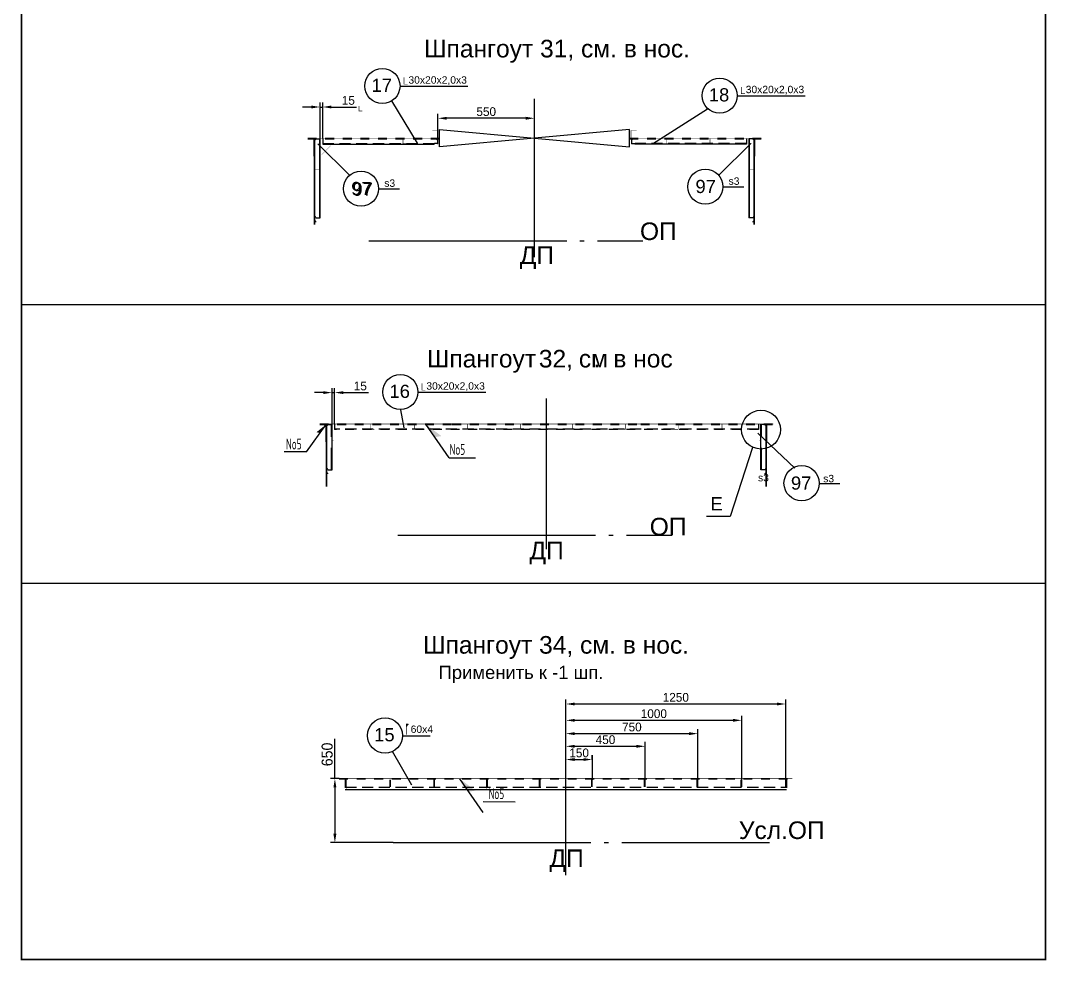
# Model space of a CAD drawing. Header units: millimetres. Extents: x -19561 to 47775, y 28910 to 69910.
# Drawn here: x 41940 to 47775, y 30234 to 35581 of the extents above; entities that cross this region are included whole.
import ezdxf
from ezdxf.enums import TextEntityAlignment as Align

# ---------------------------------------------------------------- set-up
doc = ezdxf.new("R2010")
doc.units = ezdxf.units.MM
doc.header["$MEASUREMENT"] = 0
for name, pattern in [('K5LT32768', [0]), ('K5LT32769', [0]), ('K5LT32770', [100, 50, -50]), ('K5LT32771', [1300, 1125, -75, 25, -75]), ('K5LT32772', [187.5, 125, -62.5]), ('K5LT32774', [0]), ('K5LT32777', [95.25, 63.5, -31.75]), ('K5LT32779', [25, 12.5, -12.5]), ('K5LT32791', [97.5, 75, -7.5, 7.5, -7.5]), ('K5LT_THIN', [0])]:
    doc.linetypes.add(name, pattern=pattern)
doc.layers.add('РАЗМЕРЫ', color=3, linetype='Continuous', true_color=0x00ff00)
doc.styles.add('Arial', font='arial.ttf')
doc.styles.add('KDIMTEXTSTYLE', font='GOST_AU.SHX', dxfattribs={"width": 0.96, "oblique": 15, "height": 5})
doc.styles.add('KTEXTSTYLE', font='GOST_AU.SHX', dxfattribs={"width": 0.96, "height": 5})
doc.styles.add('style5', font='arial.ttf', dxfattribs={"height": 3})
doc.dimstyles.new('KDIMSTYLE (1.00)', dxfattribs={"dimtxt": 5, "dimasz": 1, "dimexe": 2, "dimexo": 0, "dimgap": 1, "dimtad": 1, "dimtxsty": 'KDIMTEXTSTYLE', "dimsah": 1, "dimcen": 0, "dimdle": 1, "dimadec": 0, "dimazin": 0, "dimtfac": 0.667, "dimtmove": 0, "dimatfit": 3, "dimfxl": 1, "dimtvp": 1, "dimtolj": 1, "dimtzin": 0, "dimarcsym": 0})
doc.dimstyles.new('seatech', dxfattribs={"dimscale": 20, "dimtxt": 2.5, "dimasz": 2.5, "dimexe": 1.25, "dimexo": 0, "dimtad": 1, "dimdec": 0, "dimtxsty": 'Standard', "dimcen": 2.5, "dimclrd": 7, "dimclre": 7, "dimclrt": 4, "dimadec": 0, "dimazin": 0, "dimtfac": 1, "dimtdec": 0, "dimtmove": 0, "dimatfit": 3, "dimfxl": 1.25, "dimarcsym": 0})

# ---------------------------------------------------------------- blocks, each defined once
blk = doc.blocks.new('KDIMARROW_00')
at = {"layer": 'РАЗМЕРЫ', "color": 0, "linetype": 'K5LT_THIN', "lineweight": 18}
blk.add_line((0, 0), (-1, 0), dxfattribs=at)
blk = doc.blocks.new('*D2254')
at = {"color": 0, "lineweight": -2}
blk.add_line((46093.4, 34882), (45910.5, 34699.2), dxfattribs=at)
at = {"layer": 'Defpoints', "color": 0}
for p in [(46094.1, 34882.8), (45909.8, 34698.5), (45909.8, 34698.5)]:
    blk.add_point(p, dxfattribs=at)
at = {"color": 0, "lineweight": -2}
for p, rotation in [((46094.1, 34882.8), 45.0000000000181), ((45909.8, 34698.5), 225.0000000000181)]:
    blk.add_blockref('KDIMARROW_00', p, dxfattribs=dict(at, rotation=rotation))
at = {"color": 7, "ltscale": 20, "insert": (46000.8, 34791.3), "char_height": 5, "attachment_point": 5, "rotation": 45, "style": 'KDIMTEXTSTYLE'}
blk.add_mtext('\\A1;\\H0.5;\\W0.965;\\Q0;\\Q0; \\H0.5;\\W0.965;\\Q0;', dxfattribs=at)
blk = doc.blocks.new('*D2255')
at = {"color": 0, "lineweight": -2}
blk.add_line((43632.4, 34878.5), (43808.4, 34702.5), dxfattribs=at)
at = {"layer": 'Defpoints', "color": 0}
for p in [(43631.7, 34879.2), (43809.1, 34701.8), (43809.1, 34701.8)]:
    blk.add_point(p, dxfattribs=at)
at = {"color": 0, "lineweight": -2}
for p, rotation in [((43631.7, 34879.2), 135.0000000000235), ((43809.1, 34701.8), 315.0000000000235)]:
    blk.add_blockref('KDIMARROW_00', p, dxfattribs=dict(at, rotation=rotation))
at = {"color": 7, "ltscale": 20, "insert": (43720.9, 34791.8), "char_height": 5, "attachment_point": 5, "rotation": 315, "style": 'KDIMTEXTSTYLE'}
blk.add_mtext('\\A1;\\H0.5;\\W0.965;\\Q0;\\Q0; \\H0.5;\\W0.965;\\Q0;', dxfattribs=at)
blk = doc.blocks.new('*D2256')
at = {"color": 0, "lineweight": -2}
blk.add_line((45534.5, 34879), (45846.5, 35079.1), dxfattribs=at)
at = {"layer": 'Defpoints', "color": 0}
for p in [(45847.3, 35079.7), (45847.3, 35079.7), (45533.6, 34878.5)]:
    blk.add_point(p, dxfattribs=at)
at = {"color": 0, "lineweight": -2}
for p, rotation in [((45847.3, 35079.7), 32.67339937692859), ((45533.6, 34878.5), 212.6733993769286)]:
    blk.add_blockref('KDIMARROW_00', p, dxfattribs=dict(at, rotation=rotation))
at = {"color": 7, "ltscale": 20, "insert": (45690.1, 34980.3), "char_height": 5, "attachment_point": 5, "rotation": 32.6734, "style": 'KDIMTEXTSTYLE'}
blk.add_mtext('\\A1;\\H0.5;\\W0.965;\\Q0;\\Q0; \\H0.5;\\W0.965;\\Q0;', dxfattribs=at)
blk = doc.blocks.new('*D2257')
at = {"color": 0, "lineweight": -2}
blk.add_line((44197.6, 34882.6), (44051.3, 35124.1), dxfattribs=at)
at = {"layer": 'Defpoints', "color": 0}
for p in [(44045.4, 35121.7), (44050.8, 35125), (44192.7, 34878.5)]:
    blk.add_point(p, dxfattribs=at)
at = {"color": 0, "lineweight": -2}
for p, rotation in [((44050.8, 35125), 121.2031294253488), ((44198.1, 34881.8), 301.2031294253488)]:
    blk.add_blockref('KDIMARROW_00', p, dxfattribs=dict(at, rotation=rotation))
at = {"color": 7, "ltscale": 20, "insert": (44154.4, 34956.3), "char_height": 5, "attachment_point": 5, "rotation": 301.20313, "style": 'KDIMTEXTSTYLE'}
blk.add_mtext('\\A1;\\H0.5;\\W0.965;\\Q0;\\Q0; \\H0.5;\\W0.965;\\Q0;', dxfattribs=at)
blk = doc.blocks.new('*D2258')
at = {"color": 7, "lineweight": -2}
for p, q in [((43593.5, 35088.9), (43543.5, 35088.9)), ((43643.5, 34910.1), (43643.5, 35113.9)), ((43643.5, 35088.9), (43658.5, 35088.9)), ((43658.5, 34910.1), (43658.5, 35113.9)), ((43708.5, 35088.9), (43850.2, 35088.9))]:
    blk.add_line(p, q, dxfattribs=at)
at = {"color": 7}
for points in [[(43593.5, 35080.6), (43593.5, 35097.2), (43643.5, 35088.9)], [(43708.5, 35097.2), (43708.5, 35080.6), (43658.5, 35088.9)]]:
    blk.add_solid(points, dxfattribs=at)
at = {"layer": 'Defpoints', "color": 0}
for p in [(43658.5, 35088.9), (43643.5, 34910.1), (43658.5, 34910.1)]:
    blk.add_point(p, dxfattribs=at)
at = {"color": 4, "ltscale": 20, "insert": (43804.4, 35126.4), "char_height": 50, "attachment_point": 5}
blk.add_mtext('15', dxfattribs=at)
blk = doc.blocks.new('*D2259')
at = {"color": 7, "lineweight": -2}
for p, q in [((44314, 34908.5), (44314, 35049.9)), ((44813.5, 35024.9), (44364, 35024.9)), ((44863.5, 34911.5), (44863.5, 35049.9))]:
    blk.add_line(p, q, dxfattribs=at)
at = {"color": 7}
for points in [[(44364, 35033.2), (44364, 35016.6), (44314, 35024.9)], [(44813.5, 35016.6), (44813.5, 35033.2), (44863.5, 35024.9)]]:
    blk.add_solid(points, dxfattribs=at)
at = {"layer": 'Defpoints', "color": 0}
for p in [(44314, 35024.9), (44314, 34908.5), (44863.5, 34911.5)]:
    blk.add_point(p, dxfattribs=at)
at = {"color": 4, "ltscale": 20, "insert": (44588.8, 35062.4), "char_height": 50, "attachment_point": 5}
blk.add_mtext('550', dxfattribs=at)
blk = doc.blocks.new('*D2260')
at = {"color": 7, "lineweight": -2}
for p, q in [((43661.7, 33464.4), (43611.7, 33464.4)), ((43711.7, 33285.5), (43711.7, 33489.4)), ((43711.7, 33464.4), (43726.7, 33464.4)), ((43726.7, 33285.5), (43726.7, 33489.4)), ((43776.7, 33464.4), (43918.4, 33464.4))]:
    blk.add_line(p, q, dxfattribs=at)
at = {"color": 7}
for points in [[(43661.7, 33456), (43661.7, 33472.7), (43711.7, 33464.4)], [(43776.7, 33472.7), (43776.7, 33456), (43726.7, 33464.4)]]:
    blk.add_solid(points, dxfattribs=at)
at = {"layer": 'Defpoints', "color": 0}
for p in [(43726.7, 33464.4), (43711.7, 33285.5), (43726.7, 33285.5)]:
    blk.add_point(p, dxfattribs=at)
at = {"color": 4, "ltscale": 20, "insert": (43872.5, 33501.9), "char_height": 50, "attachment_point": 5}
blk.add_mtext('15', dxfattribs=at)
blk = doc.blocks.new('*D2261')
at = {"color": 7, "lineweight": -2}
for p, q in [((43728, 31268.5), (43728, 31494.3)), ((43753.2, 31268.5), (43703, 31268.5)), ((43728, 31218.5), (43728, 30954.9)), ((44059.5, 30904.9), (43703, 30904.9))]:
    blk.add_line(p, q, dxfattribs=at)
at = {"color": 7}
for points in [[(43736.3, 31218.5), (43719.6, 31218.5), (43728, 31268.5)], [(43719.6, 30954.9), (43736.3, 30954.9), (43728, 30904.9)]]:
    blk.add_solid(points, dxfattribs=at)
at = {"layer": 'Defpoints', "color": 0}
for p in [(43753.2, 31268.5), (43728, 30904.9), (44059.5, 30904.9)]:
    blk.add_point(p, dxfattribs=at)
at = {"color": 4, "ltscale": 20, "insert": (43684.2, 31406.4), "char_height": 50, "attachment_point": 5, "rotation": 90}
blk.add_mtext('\\H62.5;\\W0.965;\\Q0;\\Q0;650\\H62.5;\\W0.965;\\Q0;', dxfattribs=at)
blk = doc.blocks.new('*D2263')
at = {"color": 7, "lineweight": -2}
for p, q in [((45042.2, 31316.3), (45042.2, 31402.3)), ((45192.2, 31377.3), (45192.2, 31402.3)), ((45092.2, 31377.3), (45142.2, 31377.3))]:
    blk.add_line(p, q, dxfattribs=at)
at = {"color": 7}
for points in [[(45092.2, 31385.6), (45092.2, 31369), (45042.2, 31377.3)], [(45142.2, 31369), (45142.2, 31385.6), (45192.2, 31377.3)]]:
    blk.add_solid(points, dxfattribs=at)
at = {"layer": 'Defpoints', "color": 0}
for p in [(45192.2, 31377.3), (45192.2, 31377.3), (45042.2, 31316.3)]:
    blk.add_point(p, dxfattribs=at)
at = {"color": 4, "ltscale": 20, "insert": (45117.2, 31414.8), "char_height": 50, "attachment_point": 5}
blk.add_mtext('150', dxfattribs=at)
blk = doc.blocks.new('*D2264')
at = {"color": 7, "lineweight": -2}
for p, q in [((45042.2, 31267.2), (45042.2, 31477.5)), ((45492.2, 31270.2), (45492.2, 31477.5)), ((45092.2, 31452.5), (45442.2, 31452.5))]:
    blk.add_line(p, q, dxfattribs=at)
at = {"color": 7}
for points in [[(45092.2, 31460.9), (45092.2, 31444.2), (45042.2, 31452.5)], [(45442.2, 31444.2), (45442.2, 31460.9), (45492.2, 31452.5)]]:
    blk.add_solid(points, dxfattribs=at)
at = {"layer": 'Defpoints', "color": 0}
for p in [(45492.2, 31452.5), (45042.2, 31267.2), (45492.2, 31270.2)]:
    blk.add_point(p, dxfattribs=at)
at = {"color": 4, "ltscale": 20, "insert": (45267.2, 31490), "char_height": 50, "attachment_point": 5}
blk.add_mtext('450', dxfattribs=at)
blk = doc.blocks.new('*D2265')
at = {"color": 7, "lineweight": -2}
for p, q in [((45042.2, 31267.2), (45042.2, 31549.6)), ((45092.2, 31524.6), (45742.2, 31524.6)), ((45792.2, 31270.2), (45792.2, 31549.6))]:
    blk.add_line(p, q, dxfattribs=at)
at = {"color": 7}
for points in [[(45092.2, 31532.9), (45092.2, 31516.3), (45042.2, 31524.6)], [(45742.2, 31516.3), (45742.2, 31532.9), (45792.2, 31524.6)]]:
    blk.add_solid(points, dxfattribs=at)
at = {"layer": 'Defpoints', "color": 0}
for p in [(45792.2, 31524.6), (45042.2, 31267.2), (45792.2, 31270.2)]:
    blk.add_point(p, dxfattribs=at)
at = {"color": 4, "ltscale": 20, "insert": (45417.2, 31562.1), "char_height": 50, "attachment_point": 5}
blk.add_mtext('750', dxfattribs=at)
blk = doc.blocks.new('*D2266')
at = {"color": 7, "lineweight": -2}
for p, q in [((45042.2, 31267.2), (45042.2, 31625.3)), ((45092.2, 31600.3), (45992.2, 31600.3)), ((46042.2, 31262.2), (46042.2, 31625.3))]:
    blk.add_line(p, q, dxfattribs=at)
at = {"color": 7}
for points in [[(45092.2, 31608.7), (45092.2, 31592), (45042.2, 31600.3)], [(45992.2, 31592), (45992.2, 31608.7), (46042.2, 31600.3)]]:
    blk.add_solid(points, dxfattribs=at)
at = {"layer": 'Defpoints', "color": 0}
for p in [(46042.2, 31600.3), (45042.2, 31267.2), (46042.2, 31262.2)]:
    blk.add_point(p, dxfattribs=at)
at = {"color": 4, "ltscale": 20, "insert": (45542.2, 31637.8), "char_height": 50, "attachment_point": 5}
blk.add_mtext('1000', dxfattribs=at)
blk = doc.blocks.new('*D2262')
at = {"color": 7, "lineweight": -2}
for p, q in [((45042.2, 31267.2), (45042.2, 31718.2)), ((45092.2, 31693.2), (46242.2, 31693.2)), ((46292.2, 31267.2), (46292.2, 31718.2))]:
    blk.add_line(p, q, dxfattribs=at)
at = {"color": 7}
for points in [[(45092.2, 31701.5), (45092.2, 31684.9), (45042.2, 31693.2)], [(46242.2, 31684.9), (46242.2, 31701.5), (46292.2, 31693.2)]]:
    blk.add_solid(points, dxfattribs=at)
at = {"layer": 'Defpoints', "color": 0}
for p in [(46292.2, 31693.2), (45042.2, 31267.2), (46292.2, 31267.2)]:
    blk.add_point(p, dxfattribs=at)
at = {"color": 4, "ltscale": 20, "insert": (45667.2, 31730.7), "char_height": 50, "attachment_point": 5}
blk.add_mtext('1250', dxfattribs=at)

msp = doc.modelspace()

# ---------------------------------------------------------------- hatches: boundary and pattern name
for points in [[(43623.27216, 33238.95719), (43643.43215, 33234.78548), (43677.90536, 33283.14015)], [(44333.98281, 33217.18419), (44295.97399, 33211.10435), (44245.22421, 33284.19316)], [(44527.11161, 31200.44433), (44489.10279, 31194.36448), (44438.35301, 31267.45329)]]:
    msp.add_hatch(color=0).paths.add_polyline_path(points)
h = msp.add_hatch(color=256)
edge = h.paths.add_edge_path()
edge.add_line((44133.17782, 31518.71737), (44135.73782, 31518.71737))
edge.add_line((44135.73782, 31518.71737), (44135.73782, 31559.98782))
edge.add_arc((44142.13782, 31559.98782), 6.4, 142.356655264, 180, ccw=False)
edge.add_line((44137.07012, 31563.89659), (44146.85813, 31576.5867))
edge.add_arc((44145.33782, 31577.75933), 1.92, 322.356655264, 360)
edge.add_line((44147.25782, 31577.75933), (44147.25782, 31578.45823))
edge.add_arc((44145.33782, 31578.45823), 1.92, 360, 450)
edge.add_line((44145.33782, 31580.37823), (44133.17782, 31580.37823))
edge.add_line((44133.17782, 31580.37823), (44133.17782, 31518.71737))

# ---------------------------------------------------------------- linework, layer by layer
for p, q in [((44097.60196, 35207.04478), (44484.70627, 35207.04478)), ((46016.07066, 35152.83728), (46403.17498, 35152.83728)), ((43976.16315, 34623.3323), (44094.96096, 34623.3323)), ((45934.54203, 34634.86733), (46053.33984, 34634.86733)), ((44199.57642, 33466.42772), (44586.68074, 33466.42772)), ((44101.62358, 33367.12481), (44120.98963, 33263.90475)), ((46481.69882, 32948.16617), (46600.49663, 32948.16617)), ((44112.58478, 31512.89583), (44270.34441, 31512.89583)), ((44054.4878, 31424.44366), (44163.47946, 31232.74182)), ((45192.1893, 31402.3046), (45192.1893, 31262.18386))]:
    msp.add_line(p, q)
at = {"color": 0, "linetype": 'K5LT32771'}
for p, q in [((44863.47924, 34235.22573), (44863.47924, 35135.80872)), ((43921.63689, 34326.82144), (45479.16668, 34326.82144)), ((44931.65252, 32574.67657), (44931.65252, 33430.33792)), ((44086.20795, 32653.65328), (45643.73773, 32653.65328)), ((45042.1893, 30718.92415), (45042.1893, 31316.26775)), ((44059.5008, 30904.89901), (46199.46726, 30904.89901))]:
    msp.add_line(p, q, dxfattribs=at)
at = {"color": 0, "linetype": 'K5LT32768'}
for p, q in [((44323.47918, 34861.46637), (44323.47918, 34961.46637)), ((45403.47918, 34861.46637), (45403.47918, 34961.46637)), ((43566.71179, 33127.58862), (43678.01898, 33283.11163)), ((44378.02738, 33092.5932), (44245.22421, 33284.19316)), ((46132.972, 33232.91352), (46343.37001, 33033.73089)), ((46104.00992, 33151.7307), (45976.05724, 32759.90592)), ((43566.71179, 33127.58862), (43439.86016, 33127.58862)), ((44378.02738, 33092.5932), (44527.36629, 33092.5932)), ((45976.05724, 32759.90592), (45841.39162, 32759.90592)), ((44571.15618, 31075.85333), (44438.35301, 31267.45329)), ((44752.80803, 31135.25184), (44571.15618, 31135.85333))]:
    msp.add_line(p, q, dxfattribs=at)
at = {"color": 0, "linetype": 'K5LT32769'}
for p, q in [((44323.47918, 34961.46637), (45403.47918, 34861.46637)), ((45403.47918, 34961.46637), (44323.47918, 34861.46637)), ((43609.47924, 34808.46637), (43609.47924, 34908.46637)), ((43613.47924, 34808.46637), (43613.47924, 34908.46637)), ((43620.47924, 34908.46637), (43643.47924, 34908.46637)), ((43641.47924, 34457.45871), (43641.47924, 34909.63306)), ((43643.47924, 34458.62537), (43643.47924, 34908.46637)), ((46106.47924, 34908.46637), (46083.47924, 34908.46637)), ((46083.47924, 34458.62528), (46083.47924, 34908.46637)), ((46085.47924, 34457.45862), (46085.47924, 34909.63306)), ((46113.47924, 34808.46637), (46113.47924, 34908.46637)), ((46117.47924, 34808.46637), (46117.47924, 34908.46637)), ((43658.47924, 34878.46637), (44293.47924, 34878.46637)), ((46068.47924, 34878.46637), (45433.47924, 34878.46637)), ((43611.47924, 34421.29532), (43611.47924, 34808.46637)), ((43613.47924, 34421.29532), (43613.47924, 34808.46637)), ((46113.47924, 34421.29518), (46113.47924, 34808.46637)), ((46115.47924, 34421.29518), (46115.47924, 34808.46637)), ((43613.47924, 34439.99256), (43613.47924, 34458.62523)), ((43615.64233, 34439.715), (43613.47924, 34439.99256)), ((43617.59375, 34438.90952), (43615.64233, 34439.715)), ((43619.14233, 34437.65496), (43617.59375, 34438.90952)), ((43620.13659, 34436.07412), (43619.14233, 34437.65496)), ((43620.47924, 34434.32173), (43620.13659, 34436.07412)), ((43620.47924, 34458.62538), (43643.47924, 34458.62537)), ((46106.47924, 34458.62528), (46083.47924, 34458.62528)), ((46106.47924, 34434.32155), (46106.82189, 34436.07393)), ((46106.82189, 34436.07393), (46107.81616, 34437.65477)), ((46107.81616, 34437.65477), (46109.36474, 34438.90934)), ((46109.36474, 34438.90934), (46111.31616, 34439.71482)), ((46111.31616, 34439.71482), (46113.47924, 34439.99237)), ((46113.47924, 34439.99237), (46113.47924, 34458.62505)), ((43677.65252, 33183.92373), (43677.65252, 33283.92373)), ((43681.65252, 33183.92373), (43681.65252, 33283.92373)), ((43688.65252, 33283.92373), (43711.65252, 33283.92373)), ((43711.65252, 33025.85885), (43711.65252, 33283.92373)), ((46151.65252, 33025.85891), (46151.65252, 33283.92373)), ((46174.65252, 33283.92373), (46151.65252, 33283.92373)), ((46181.65252, 33183.92373), (46181.65252, 33283.92373)), ((46185.65252, 33183.92373), (46185.65252, 33283.92373)), ((43679.65252, 32988.52901), (43679.65252, 33183.92373)), ((43681.65252, 32988.52901), (43681.65252, 33183.92373)), ((46181.65252, 32988.52892), (46181.65252, 33183.92373)), ((46183.65252, 32988.52892), (46183.65252, 33183.92373)), ((43679.65252, 32930.63424), (43679.65252, 32988.52901)), ((43681.65252, 33007.22606), (43681.65252, 33025.85875)), ((43683.8156, 33006.94854), (43681.65252, 33007.22606)), ((43681.65252, 32930.63424), (43681.65252, 32988.52901)), ((43685.76702, 33006.14306), (43683.8156, 33006.94854)), ((43687.3156, 33004.88848), (43685.76702, 33006.14306)), ((43688.30987, 33003.30764), (43687.3156, 33004.88848)), ((43688.65252, 33001.55526), (43688.30987, 33003.30764)), ((43688.65252, 33025.85885), (43711.65252, 33025.85885)), ((46174.65252, 33025.85891), (46151.65252, 33025.85891)), ((46174.65252, 33001.55535), (46174.99517, 33003.30773)), ((46174.99517, 33003.30773), (46175.98943, 33004.88857)), ((46175.98943, 33004.88857), (46177.53802, 33006.14315)), ((46177.53802, 33006.14315), (46179.48943, 33006.94863)), ((46179.48943, 33006.94863), (46181.65252, 33007.22616)), ((46181.65252, 33007.22616), (46181.65252, 33025.85885)), ((46181.65252, 32930.63418), (46181.65252, 32988.52892)), ((46183.65252, 32930.63418), (46183.65252, 32988.52892))]:
    msp.add_line(p, q, dxfattribs=at)
at = {"color": 0, "linetype": 'K5LT32770'}
for p, q in [((43573.47924, 34911.46637), (44323.47918, 34911.46637)), ((43573.47924, 34908.46637), (44323.47918, 34908.46637)), ((43658.47924, 34908.46637), (43658.47924, 34878.46637)), ((44311.47924, 34903.46637), (44311.47924, 34882.46637)), ((45403.47918, 34911.46637), (46153.47924, 34911.46637)), ((45403.47918, 34908.46637), (46153.47924, 34908.46637)), ((45415.47924, 34903.46637), (45415.47924, 34882.46637)), ((46068.47924, 34908.46637), (46068.47924, 34878.46637)), ((44293.47924, 34879.46637), (44293.47924, 34878.46637)), ((44309.47924, 34880.46637), (44294.47924, 34880.46637)), ((45417.47924, 34880.46637), (45432.47924, 34880.46637)), ((45433.47924, 34879.46637), (45433.47924, 34878.46637)), ((43641.65252, 33286.92373), (44395.82683, 33286.92373)), ((43641.65252, 33283.92373), (44395.82683, 33283.92373)), ((43726.65252, 33283.92373), (43726.65252, 33253.92373)), ((44395.82683, 33286.92373), (45467.47832, 33286.92373)), ((44395.82683, 33283.92373), (45467.47832, 33283.92373)), ((45467.47832, 33286.92373), (46221.65252, 33286.92373)), ((45467.47832, 33283.92373), (46221.65252, 33283.92373)), ((46136.65252, 33283.92373), (46136.65252, 33253.92373)), ((46136.65252, 33253.92373), (43726.65252, 33253.92373)), ((43752.1893, 31270.18386), (46332.1893, 31270.18386)), ((43752.1893, 31267.18386), (46332.1893, 31267.18386)), ((43787.1893, 31267.18386), (43787.1893, 31207.18386)), ((46297.1893, 31267.18386), (46297.1893, 31207.18386))]:
    msp.add_line(p, q, dxfattribs=at)
at = {"color": 0, "linetype": 'K5LT32777'}
for p, q in [((43658.47924, 34880.46637), (44291.31256, 34880.46637)), ((46068.47924, 34880.46637), (45435.64593, 34880.46637)), ((46136.65252, 33255.92373), (43726.65252, 33255.92373)), ((43789.1893, 31222.0743), (43789.1893, 31262.18386)), ((43792.1893, 31222.0743), (43792.1893, 31262.18386)), ((44042.1893, 31222.12264), (44042.1893, 31262.18386)), ((44045.1893, 31222.12264), (44045.1893, 31262.18386)), ((44292.1893, 31222.12264), (44292.1893, 31262.18386)), ((44295.1893, 31222.12264), (44295.1893, 31262.18386)), ((44592.1893, 31222.12264), (44592.1893, 31262.18386)), ((44595.1893, 31222.12264), (44595.1893, 31262.18386)), ((44892.1893, 31222.12264), (44892.1893, 31262.18386)), ((44895.1893, 31222.12264), (44895.1893, 31262.18386)), ((45189.1893, 31222.12264), (45189.1893, 31262.18386)), ((45192.1893, 31222.12264), (45192.1893, 31262.18386)), ((45489.1893, 31222.12264), (45489.1893, 31262.18386)), ((45492.1893, 31222.12264), (45492.1893, 31262.18386)), ((45789.1893, 31222.12264), (45789.1893, 31262.18386)), ((45792.1893, 31222.12264), (45792.1893, 31262.18386)), ((46039.1893, 31222.12264), (46039.1893, 31262.18386)), ((46042.1893, 31222.12264), (46042.1893, 31262.18386)), ((46292.1893, 31222.0743), (46292.1893, 31262.18386)), ((46295.1893, 31222.0743), (46295.1893, 31262.18386)), ((43787.1893, 31219.18386), (46297.1893, 31219.18386))]:
    msp.add_line(p, q, dxfattribs=at)
at = {"color": 2, "ltscale": 20}
for p, q in [((41944.88657, 33965.87599), (47770.45414, 33965.87599)), ((41944.88657, 32379.73547), (47770.45414, 32379.73547))]:
    msp.add_line(p, q, dxfattribs=at)
at = {"color": 0, "linetype": 'K5LT32772'}
for p, q in [((43709.65252, 33024.69219), (43709.65252, 33285.09041)), ((46153.65252, 33024.69225), (46153.65252, 33285.09041))]:
    msp.add_line(p, q, dxfattribs=at)
at = {"color": 7, "linetype": 'K5LT32769'}
msp.add_line((43787.1893, 31207.18386), (46297.1893, 31207.18386), dxfattribs=at)
at = {"color": 2, "ltscale": 20, "const_width": 10}
msp.add_lwpolyline([(41944.88657, 51828.13708), (47770.45414, 51828.13708), (47770.45414, 30239.26902), (41944.88657, 30239.26902)], close=True, dxfattribs=at)
at = {"const_width": 3}
for points in [[(44121.61419, 35257.82984), (44121.61419, 35218.54546), (44141.2688, 35218.54546)], [(46040.08289, 35203.62233), (46040.08289, 35164.33796), (46059.7375, 35164.33796)], [(43865.19041, 35095.18487), (43865.19041, 35066.51166), (43884.67245, 35066.51166)], [(43574.02788, 34910.08993), (44322.30758, 34910.08993)], [(44114.91752, 34909.40723), (44114.91752, 34880.73401), (44134.39956, 34880.73401)], [(44314.04102, 34909.40723), (44314.04102, 34880.73401), (44294.55899, 34880.73401)], [(45403.67267, 34910.1465), (46154.89805, 34910.1465)], [(45414.47924, 34908.46637), (45414.47924, 34879.34166), (45433.45613, 34879.34166)], [(45612.04096, 34909.40723), (45612.04096, 34880.73401), (45592.55892, 34880.73401)], [(45861.76807, 34909.40723), (45861.76807, 34880.73401), (45842.28604, 34880.73401)], [(44223.58866, 33517.21277), (44223.58866, 33477.9284), (44243.24326, 33477.9284)], [(43641.68875, 33285.54821), (46220.99876, 33285.54821)], [(43932.27302, 33283.78403), (43932.27302, 33255.11081), (43951.75506, 33255.11081)], [(44182.21331, 33283.78403), (44182.21331, 33255.11081), (44201.69535, 33255.11081)], [(44482.79263, 33283.78403), (44482.79263, 33255.11081), (44502.27467, 33255.11081)], [(44782.8342, 33283.78403), (44782.8342, 33255.11081), (44802.31624, 33255.11081)], [(45080.47083, 33283.78403), (45080.47083, 33255.11081), (45060.98879, 33255.11081)], [(45380.10896, 33283.78403), (45380.10896, 33255.11081), (45360.62692, 33255.11081)], [(45680.2143, 33283.78403), (45680.2143, 33255.11081), (45660.73226, 33255.11081)], [(45929.94141, 33283.78403), (45929.94141, 33255.11081), (45910.45937, 33255.11081)], [(43753.15389, 31268.51335), (46330.07314, 31268.51335)]]:
    msp.add_lwpolyline(points, dxfattribs=at)
at = {"color": 0, "linetype": 'K5LT32770', "const_width": 0.18}
for points in [[(43863.4793, 35095.32457), (43864.4793, 35095.32457), (43865.1864, 35095.03167), (43865.4793, 35094.32457), (43865.4793, 35069.32457), (43865.74725, 35068.32457), (43866.4793, 35067.59252), (43867.4793, 35067.32457), (43882.4793, 35067.32457), (43883.1864, 35067.03167), (43883.4793, 35066.32457), (43883.4793, 35065.32457), (43863.4793, 35065.32457), (43863.4793, 35095.32457)], [(44113.4793, 34909.54693), (44114.4793, 34909.54693), (44115.1864, 34909.25402), (44115.4793, 34908.54693), (44115.4793, 34883.54693), (44115.74725, 34882.54693), (44116.4793, 34881.81487), (44117.4793, 34881.54693), (44132.4793, 34881.54693), (44133.1864, 34881.25402), (44133.4793, 34880.54693), (44133.4793, 34879.54693), (44113.4793, 34879.54693), (44113.4793, 34909.54693)], [(44313.47924, 34908.46637), (44312.47924, 34908.46637), (44311.77215, 34908.17347), (44311.47924, 34907.46637), (44311.47924, 34882.46637), (44311.2113, 34881.46637), (44310.47924, 34880.73432), (44309.47924, 34880.46637), (44294.47924, 34880.46637), (44293.77215, 34880.17347), (44293.47924, 34879.46637), (44293.47924, 34878.46637), (44313.47924, 34878.46637), (44313.47924, 34908.46637)], [(45413.47924, 34908.46637), (45414.47924, 34908.46637), (45415.18634, 34908.17347), (45415.47924, 34907.46637), (45415.47924, 34882.46637), (45415.74719, 34881.46637), (45416.47924, 34880.73432), (45417.47924, 34880.46637), (45432.47924, 34880.46637), (45433.18634, 34880.17347), (45433.47924, 34879.46637), (45433.47924, 34878.46637), (45413.47924, 34878.46637), (45413.47924, 34908.46637)], [(45613.47918, 34909.54693), (45612.47918, 34909.54693), (45611.77209, 34909.25402), (45611.47918, 34908.54693), (45611.47918, 34883.54693), (45611.21124, 34882.54693), (45610.47918, 34881.81487), (45609.47918, 34881.54693), (45594.47918, 34881.54693), (45593.77209, 34881.25402), (45593.47918, 34880.54693), (45593.47918, 34879.54693), (45613.47918, 34879.54693), (45613.47918, 34909.54693)], [(45863.47918, 34909.54693), (45862.47918, 34909.54693), (45861.77209, 34909.25402), (45861.47918, 34908.54693), (45861.47918, 34883.54693), (45861.21124, 34882.54693), (45860.47918, 34881.81487), (45859.47918, 34881.54693), (45844.47918, 34881.54693), (45843.77209, 34881.25402), (45843.47918, 34880.54693), (45843.47918, 34879.54693), (45863.47918, 34879.54693), (45863.47918, 34909.54693)], [(43643.47924, 34878.46637), (43643.47924, 34818.46637), (43653.47924, 34818.46637), (43703.47924, 34868.46637), (43703.47924, 34878.46637), (43643.47924, 34878.46637)], [(46083.47924, 34878.46637), (46023.47924, 34878.46637), (46023.47924, 34868.46637), (46073.47924, 34818.46637), (46083.47924, 34818.46637), (46083.47924, 34878.46637)], [(43931.65252, 33283.92373), (43932.65252, 33283.92373), (43933.35961, 33283.63082), (43933.65252, 33282.92373), (43933.65252, 33257.92373), (43933.92046, 33256.92373), (43934.65252, 33256.19167), (43935.65252, 33255.92373), (43950.65252, 33255.92373), (43951.35961, 33255.63082), (43951.65252, 33254.92373), (43951.65252, 33253.92373), (43931.65252, 33253.92373), (43931.65252, 33283.92373)], [(44181.65252, 33283.92373), (44182.65252, 33283.92373), (44183.35961, 33283.63082), (44183.65252, 33282.92373), (44183.65252, 33257.92373), (44183.92046, 33256.92373), (44184.65252, 33256.19167), (44185.65252, 33255.92373), (44200.65252, 33255.92373), (44201.35961, 33255.63082), (44201.65252, 33254.92373), (44201.65252, 33253.92373), (44181.65252, 33253.92373), (44181.65252, 33283.92373)], [(44481.65252, 33283.92373), (44482.65252, 33283.92373), (44483.35961, 33283.63082), (44483.65252, 33282.92373), (44483.65252, 33257.92373), (44483.92046, 33256.92373), (44484.65252, 33256.19167), (44485.65252, 33255.92373), (44500.65252, 33255.92373), (44501.35961, 33255.63082), (44501.65252, 33254.92373), (44501.65252, 33253.92373), (44481.65252, 33253.92373), (44481.65252, 33283.92373)], [(44781.65252, 33283.92373), (44782.65252, 33283.92373), (44783.35963, 33283.63082), (44783.65252, 33282.92373), (44783.65252, 33257.92373), (44783.92046, 33256.92373), (44784.65252, 33256.19167), (44785.65252, 33255.92373), (44800.65252, 33255.92373), (44801.35963, 33255.63082), (44801.65252, 33254.92373), (44801.65252, 33253.92373), (44781.65252, 33253.92373), (44781.65252, 33283.92373)], [(45081.65252, 33283.92373), (45080.65252, 33283.92373), (45079.94541, 33283.63082), (45079.65252, 33282.92373), (45079.65252, 33257.92373), (45079.38457, 33256.92373), (45078.65252, 33256.19167), (45077.65252, 33255.92373), (45062.65252, 33255.92373), (45061.94541, 33255.63082), (45061.65252, 33254.92373), (45061.65252, 33253.92373), (45081.65252, 33253.92373), (45081.65252, 33283.92373)], [(45381.65252, 33283.92373), (45380.65252, 33283.92373), (45379.94543, 33283.63082), (45379.65252, 33282.92373), (45379.65252, 33257.92373), (45379.38457, 33256.92373), (45378.65252, 33256.19167), (45377.65252, 33255.92373), (45362.65252, 33255.92373), (45361.9454, 33255.63082), (45361.65252, 33254.92373), (45361.65252, 33253.92373), (45381.65252, 33253.92373), (45381.65252, 33283.92373)], [(45681.65252, 33283.92373), (45680.65252, 33283.92373), (45679.94543, 33283.63082), (45679.65252, 33282.92373), (45679.65252, 33257.92373), (45679.38457, 33256.92373), (45678.65252, 33256.19167), (45677.65252, 33255.92373), (45662.65252, 33255.92373), (45661.94543, 33255.63082), (45661.65252, 33254.92373), (45661.65252, 33253.92373), (45681.65252, 33253.92373), (45681.65252, 33283.92373)], [(45931.65252, 33283.92373), (45930.65252, 33283.92373), (45929.94543, 33283.63082), (45929.65252, 33282.92373), (45929.65252, 33257.92373), (45929.38457, 33256.92373), (45928.65252, 33256.19167), (45927.65252, 33255.92373), (45912.65252, 33255.92373), (45911.94543, 33255.63082), (45911.65252, 33254.92373), (45911.65252, 33253.92373), (45931.65252, 33253.92373), (45931.65252, 33283.92373)], [(43711.65252, 33253.92373), (43711.65252, 33193.92373), (43721.65252, 33193.92373), (43771.65252, 33243.92373), (43771.65252, 33253.92373), (43711.65252, 33253.92373)], [(46151.65252, 33253.92373), (46091.65252, 33253.92373), (46091.65252, 33243.92373), (46141.65252, 33193.92373), (46151.65252, 33193.92373), (46151.65252, 33253.92373)], [(43792.1893, 31216.83272), (43792.1893, 31205.11086), (43814.1893, 31205.11086), (43814.1893, 31202.18038), (43792.1893, 31202.18038), (43791.65658, 31202.22805), (43791.14096, 31202.36953), (43790.65854, 31202.60036), (43790.2247, 31202.91311), (43789.85336, 31203.29799), (43789.55624, 31203.74264), (43789.34286, 31204.23299), (43789.21982, 31204.75344), (43789.1893, 31216.83272)], [(44045.1893, 31219.14705), (44045.1893, 31207.23592), (44067.1893, 31207.23592), (44067.1893, 31204.25814), (44045.1893, 31204.25814), (44044.65665, 31204.30581), (44044.1409, 31204.44729), (44043.65848, 31204.67812), (44043.2247, 31204.99087), (44042.85336, 31205.37575), (44042.55624, 31205.82039), (44042.3428, 31206.31075), (44042.21982, 31206.8312), (44042.1893, 31219.14705)], [(44295.1893, 31219.14705), (44295.1893, 31207.23592), (44317.1893, 31207.23592), (44317.1893, 31204.25814), (44295.1893, 31204.25814), (44294.65665, 31204.30581), (44294.1409, 31204.44729), (44293.65848, 31204.67812), (44293.2247, 31204.99087), (44292.85336, 31205.37575), (44292.55624, 31205.82039), (44292.3428, 31206.31075), (44292.21982, 31206.8312), (44292.1893, 31219.14705)], [(44595.1893, 31219.14705), (44595.1893, 31207.23592), (44617.1893, 31207.23592), (44617.1893, 31204.25814), (44595.1893, 31204.25814), (44594.65665, 31204.30581), (44594.1409, 31204.44729), (44593.65848, 31204.67812), (44593.22473, 31204.99087), (44592.85336, 31205.37575), (44592.55627, 31205.82039), (44592.34283, 31206.31075), (44592.21985, 31206.8312), (44592.1893, 31219.14705)], [(44895.1893, 31219.14705), (44895.1893, 31207.23592), (44917.1893, 31207.23592), (44917.1893, 31204.25814), (44895.1893, 31204.25814), (44894.65665, 31204.30581), (44894.14091, 31204.44729), (44893.65849, 31204.67812), (44893.22471, 31204.99087), (44892.85338, 31205.37575), (44892.55626, 31205.82039), (44892.34282, 31206.31075), (44892.21983, 31206.8312), (44892.1893, 31219.14705)], [(45189.1893, 31219.14705), (45189.1893, 31207.23592), (45167.1893, 31207.23592), (45167.1893, 31204.25814), (45189.1893, 31204.25814), (45189.72195, 31204.30581), (45190.23768, 31204.44729), (45190.72011, 31204.67812), (45191.15388, 31204.99087), (45191.52522, 31205.37575), (45191.82234, 31205.82039), (45192.03578, 31206.31075), (45192.15877, 31206.8312), (45192.1893, 31219.14705)], [(45489.1893, 31219.14705), (45489.1893, 31207.23592), (45467.1893, 31207.23592), (45467.1893, 31204.25814), (45489.1893, 31204.25814), (45489.72195, 31204.30581), (45490.2377, 31204.44729), (45490.72012, 31204.67812), (45491.15387, 31204.99087), (45491.52524, 31205.37575), (45491.82233, 31205.82039), (45492.03577, 31206.31075), (45492.15875, 31206.8312), (45492.1893, 31219.14705)], [(45789.1893, 31219.14705), (45789.1893, 31207.23592), (45767.1893, 31207.23592), (45767.1893, 31204.25814), (45789.1893, 31204.25814), (45789.72195, 31204.30581), (45790.2377, 31204.44729), (45790.72012, 31204.67812), (45791.1539, 31204.99087), (45791.52524, 31205.37575), (45791.82236, 31205.82039), (45792.0358, 31206.31075), (45792.15878, 31206.8312), (45792.1893, 31219.14705)], [(46039.1893, 31219.14705), (46039.1893, 31207.23592), (46017.1893, 31207.23592), (46017.1893, 31204.25814), (46039.1893, 31204.25814), (46039.72195, 31204.30581), (46040.2377, 31204.44729), (46040.72012, 31204.67812), (46041.1539, 31204.99087), (46041.52524, 31205.37575), (46041.82236, 31205.82039), (46042.0358, 31206.31075), (46042.15878, 31206.8312), (46042.1893, 31219.14705)], [(46292.1893, 31216.83272), (46292.1893, 31205.11086), (46270.1893, 31205.11086), (46270.1893, 31202.18038), (46292.1893, 31202.18038), (46292.72201, 31202.22805), (46293.23764, 31202.36953), (46293.72006, 31202.60036), (46294.1539, 31202.91311), (46294.52524, 31203.29799), (46294.82236, 31203.74264), (46295.03573, 31204.23299), (46295.15878, 31204.75344), (46295.1893, 31216.83272)]]:
    msp.add_lwpolyline(points, dxfattribs=at)
at = {"color": 2, "const_width": 3}
for points in [[(44314.60523, 34913.65226), (44314.60523, 34955.06155), (44281.70244, 34955.06155)], [(45412.35313, 34913.65196), (45412.35316, 34955.06125), (45445.25595, 34955.06123)]]:
    msp.add_lwpolyline(points, dxfattribs=at)
at = {"color": 0, "linetype": 'K5LT32779', "const_width": 0.18}
for points in [[(43613.47924, 34733.46637), (43613.47924, 34732.46637), (43613.77209, 34731.75928), (43614.47924, 34731.46637), (43639.47924, 34731.46637), (43640.47924, 34731.19843), (43641.2113, 34730.46637), (43641.47924, 34729.46637), (43641.47924, 34714.46637), (43641.77209, 34713.75925), (43642.47924, 34713.46637), (43643.47924, 34713.46637), (43643.47924, 34733.46637), (43613.47924, 34733.46637)], [(43613.47924, 34733.46637), (43613.47924, 34732.46637), (43613.77209, 34731.75928), (43614.47924, 34731.46637), (43639.47924, 34731.46637), (43640.47924, 34731.19843), (43641.2113, 34730.46637), (43641.47924, 34729.46637), (43641.47924, 34714.46637), (43641.77209, 34713.75925), (43642.47924, 34713.46637), (43643.47924, 34713.46637), (43643.47924, 34733.46637), (43613.47924, 34733.46637)], [(46113.47924, 34733.46637), (46113.47924, 34732.46637), (46113.1864, 34731.75928), (46112.47924, 34731.46637), (46087.47924, 34731.46637), (46086.47924, 34731.19843), (46085.74719, 34730.46637), (46085.47924, 34729.46637), (46085.47924, 34714.46637), (46085.1864, 34713.75928), (46084.47924, 34713.46637), (46083.47924, 34713.46637), (46083.47924, 34733.46637), (46113.47924, 34733.46637)], [(46113.47924, 34733.46637), (46113.47924, 34732.46637), (46113.1864, 34731.75928), (46112.47924, 34731.46637), (46087.47924, 34731.46637), (46086.47924, 34731.19843), (46085.74719, 34730.46637), (46085.47924, 34729.46637), (46085.47924, 34714.46637), (46085.1864, 34713.75928), (46084.47924, 34713.46637), (46083.47924, 34713.46637), (46083.47924, 34733.46637), (46113.47924, 34733.46637)], [(43681.65252, 33108.92373), (43681.65252, 33107.92373), (43681.94537, 33107.21663), (43682.65252, 33106.92373), (43707.65252, 33106.92373), (43708.65252, 33106.65578), (43709.38457, 33105.92373), (43709.65252, 33104.92373), (43709.65252, 33089.92373), (43709.94537, 33089.2166), (43710.65252, 33088.92373), (43711.65252, 33088.92373), (43711.65252, 33108.92373), (43681.65252, 33108.92373)], [(46181.65252, 33108.92373), (46181.65252, 33107.92373), (46181.35967, 33107.21663), (46180.65252, 33106.92373), (46155.65252, 33106.92373), (46154.65252, 33106.65578), (46153.92046, 33105.92373), (46153.65252, 33104.92373), (46153.65252, 33089.92373), (46153.35967, 33089.21663), (46152.65252, 33088.92373), (46151.65252, 33088.92373), (46151.65252, 33108.92373), (46181.65252, 33108.92373)]]:
    msp.add_lwpolyline(points, dxfattribs=at)
at = {"color": 0, "linetype": 'K5LT32774', "const_width": 0.18}
for points in [[(44931.65252, 33283.92373), (43654.55254, 33283.92373), (43641.65252, 33283.92373)], [(44931.65252, 33283.92373), (46208.75249, 33283.92373), (46221.65252, 33283.92373)], [(46181.65252, 32988.52773), (46181.65252, 32991.42391), (46181.65252, 33283.92373)]]:
    msp.add_lwpolyline(points, dxfattribs=at)
at = {"color": 0, "linetype": 'K5LT32769', "const_width": 0.18}
msp.add_lwpolyline([(43681.65252, 32988.52773), (43681.65252, 32991.42391), (43681.65252, 33283.92373)], dxfattribs=at)
at = {"color": 0, "linetype": 'K5LT32791', "const_width": 0.18}
for points in [[(44381.65252, 33283.92373), (44380.65252, 33283.92373), (44379.94543, 33283.63082), (44379.65252, 33282.92373), (44379.65252, 33257.92373), (44379.38457, 33256.92373), (44378.65252, 33256.19167), (44377.65252, 33255.92373), (44362.65252, 33255.92373), (44361.94543, 33255.63082), (44361.65252, 33254.92373), (44361.65252, 33253.92373), (44381.65252, 33253.92373), (44381.65252, 33283.92373)], [(45481.65252, 33283.92373), (45482.65252, 33283.92373), (45483.35961, 33283.63082), (45483.65252, 33282.92373), (45483.65252, 33257.92373), (45483.92046, 33256.92373), (45484.65252, 33256.19167), (45485.65252, 33255.92373), (45500.65252, 33255.92373), (45501.35961, 33255.63082), (45501.65252, 33254.92373), (45501.65252, 33253.92373), (45481.65252, 33253.92373), (45481.65252, 33283.92373)]]:
    msp.add_lwpolyline(points, dxfattribs=at)
at = {"color": 1}
for centre in [(43998.35311, 35208.00941), (45916.82182, 35153.80191), (43876.91431, 34624.29692), (45835.29319, 34635.83196), (44100.32758, 33467.39234), (46382.44997, 32949.13079), (44013.33594, 31513.86045)]:
    msp.add_circle(centre, 100, dxfattribs=at)
at = {"color": 0, "linetype": 'K5LT32768'}
msp.add_circle((46151.65252, 33253.92373), 110.46371, dxfattribs=at)
at = {"color": 0, "linetype": 'K5LT32769'}
for centre, start, end in [((43613.47924, 34908.46637), 270, 0), ((46113.47924, 34908.46637), 180.000004353, 270), ((43613.47924, 34458.62538), 0, 90), ((46113.47924, 34458.62528), 90, 179.999995647), ((43681.65252, 33283.92373), 270, 0), ((46181.65252, 33283.92373), 180.000004353, 270), ((43681.65252, 33025.85885), 0, 90), ((46181.65252, 33025.85891), 90, 179.999995647)]:
    msp.add_arc(centre, 7, start, end, dxfattribs=at)
at = {"color": 0, "linetype": 'K5LT32770'}
for centre, radius, start, end in [((44311.47924, 34908.46637), 5, 180, 269.9999956), ((45415.47924, 34908.46637), 5, 270.0000044, 0), ((44294.47924, 34879.46637), 1, 90, 179.999995647), ((44309.47924, 34882.46637), 2, 270.0000044, 0), ((45417.47924, 34882.46637), 2, 180, 269.9999956), ((45432.47924, 34879.46637), 1, 0, 90)]:
    msp.add_arc(centre, radius, start, end, dxfattribs=at)

# ---------------------------------------------------------------- texts
at = {"color": 0}
for s, height, style, p in [('Шпангоут 31, см. в нос.', 100, 'Arial', (44235.14613, 35371.10388)), ('30x20x2,0x3', 42, 'style5', (44146.22095, 35221.78081)), ('30x20x2,0x3', 42, 'style5', (46064.68965, 35167.57331)), ('s3', 42, 'style5', (44008.90629, 34634.81911)), ('s3', 42, 'style5', (45967.28517, 34646.35414)), ('Шпангоут  ', 100, 'Arial', (44251.29262, 33607.46907)), ('32, ', 100, 'Arial', (44888.02147, 33607.46907)), ('  см', 100, 'Arial', (45037.90585, 33607.46907)), (' в нос', 100, 'Arial', (45272.90244, 33607.46907)), ('. ', 100, 'Arial', (45197.99316, 33607.46907)), ('30x20x2,0x3', 42, 'style5', (44248.19541, 33481.16375)), ('s3', 42, 'style5', (46134.64485, 32959.65298)), ('s3', 42, 'style5', (46505.20528, 32954.53467)), ('Шпангоут 34, см. в нос.', 100, 'Arial', (44229.65115, 31979.55229)), ('60x4', 42, 'style5', (44158.93149, 31528.92047))]:
    msp.add_text(s, height=height, dxfattribs=dict(at, style=style)).set_placement(p)
at = {"color": 2, "style": 'style5'}
for s, p in [('17', (43936.33948, 35175.01837)), ('18', (45854.80819, 35120.81087)), ('97', (43820.58769, 34587.92463)), ('97', (45778.96657, 34599.45967)), ('16', (44038.31395, 33434.40131)), ('97', (46321.90107, 32912.36297)), ('15', (43951.32231, 31480.86942))]:
    msp.add_text(s, height=75, dxfattribs=at).set_placement(p)
at = {"color": 5, "style": 'style5'}
msp.add_text('97', height=75, dxfattribs=at).set_placement((43827.50577, 34584.06299))
at = {"color": 0, "style": 'Arial'}
for s, p in [('ОП', (45463.24869, 34302.29158)), ('ДП', (44779.22796, 34166.50653)), ('ОП', (45518.80565, 32622.20643)), ('ДП', (44834.78492, 32486.42138)), ('Усл.ОП', (46025.68858, 30895.30248)), ('ДП', (44948.53184, 30735.59092))]:
    msp.add_text(s, height=100, dxfattribs=at).set_placement(p, align=Align.BOTTOM_LEFT)
at = {"color": 0, "style": 'KTEXTSTYLE', "width": 0.765}
for p in [(43449.75467, 33140.81974), (44380.18479, 33110.06373), (44601.98809, 31151.89106)]:
    msp.add_text('No5', height=62.5, dxfattribs=at).set_placement(p)
at = {"color": 0, "linetype": 'Continuous', "style": 'Arial'}
msp.add_text('E', height=75, dxfattribs=at).set_placement((45898.69175, 32869.79744), align=Align.TOP_CENTER)
msp.add_text('Применить к -1 шп.', height=75, dxfattribs=at).set_placement((44317.94173, 31835.46635))

# ---------------------------------------------------------------- dimensions: what is measured, and where the dimension line sits
at = {"color": 0}
for base, p1, p2, picture, middle in [((43658.53335, 35088.91069), (43643.53335, 34910.09086), (43658.53335, 34910.09086), '*D2258', (43804.36669, 35126.41069)), ((43726.70663, 33464.36804), (43711.70663, 33285.54821), (43726.70663, 33285.54821), '*D2260', (43872.53996, 33501.86804)), ((46292.1893, 31693.2048), (45042.1893, 31267.18386), (46292.1893, 31267.18386), '*D2262', (45667.1893, 31730.7048)), ((46042.1893, 31600.33287), (45042.1893, 31267.18386), (46042.1893, 31262.18386), '*D2266', (45542.1893, 31637.83287)), ((45792.1893, 31524.60753), (45042.1893, 31267.18386), (45792.1893, 31270.18386), '*D2265', (45417.1893, 31562.10753)), ((45492.1893, 31452.54893), (45042.1893, 31267.18386), (45492.1893, 31270.18386), '*D2264', (45267.1893, 31490.04893)), ((45192.1893, 31377.3046), (45042.1893, 31316.26775), (45192.1893, 31377.3046), '*D2263', (45117.1893, 31414.8046))]:
    dim = msp.add_linear_dim(base=base, p1=p1, p2=p2, dimstyle='seatech', dxfattribs=at)
    dim.commit()
    dim.dimension.update_dxf_attribs({"geometry": picture, "text_midpoint": middle})
for base, p1, p2, angle, picture, middle in [((44050.8024, 35124.95314), (44192.66595, 34878.46637), (44045.36475, 35121.65958), 121.203129425, '*D2257', (44153.32811, 34955.68394)), ((45847.34341, 35079.65701), (45533.63652, 34878.46637), (45847.34341, 35079.65701), 32.673399377, '*D2256', (45690.77577, 34979.24499)), ((43809.13337, 34701.80276), (43631.71037, 34879.22576), (43809.13337, 34701.80276), 315, '*D2255', (43720.03791, 34790.89822)), ((45909.78153, 34698.45826), (46094.07335, 34882.75008), (45909.78153, 34698.45826), 225, '*D2254', (46001.70541, 34790.38214))]:
    dim = msp.add_linear_dim(base=base, p1=p1, p2=p2, angle=angle, text='\\H0.5;\\W0.965;\\Q0;\\Q0; \\H0.5;\\W0.965;\\Q0;', dimstyle='KDIMSTYLE (1.00)', override={"dimexo": 0, "dimblk1": 'KDIMARROW_00', "dimblk2": 'KDIMARROW_00', "dimse1": 1, "dimse2": 1, "dimclrt": 7, "dimtolj": 1}, dxfattribs=at)
    dim.commit()
    dim.dimension.update_dxf_attribs({"geometry": picture, "text_midpoint": middle, "dimtype": 161})
dim = msp.add_linear_dim(base=(44314.04102, 35024.91182), p1=(44863.47924, 34911.46638), p2=(44314.04102, 34908.46637), text='550', dimstyle='seatech', dxfattribs=at)
dim.commit()
dim.dimension.update_dxf_attribs({"geometry": '*D2259', "text_midpoint": (44588.76013, 35062.41182)})
dim = msp.add_linear_dim(base=(43727.9753, 30904.89901), p1=(43753.15389, 31268.51335), p2=(44059.5008, 30904.89901), angle=90, text='\\H62.5;\\W0.965;\\Q0;\\Q0;650\\H62.5;\\W0.965;\\Q0;', dimstyle='seatech', dxfattribs=at)
dim.commit()
dim.dimension.update_dxf_attribs({"geometry": '*D2261', "text_midpoint": (43727.9753, 31406.40398), "dimtype": 160})

doc.saveas('drawing.dxf')
